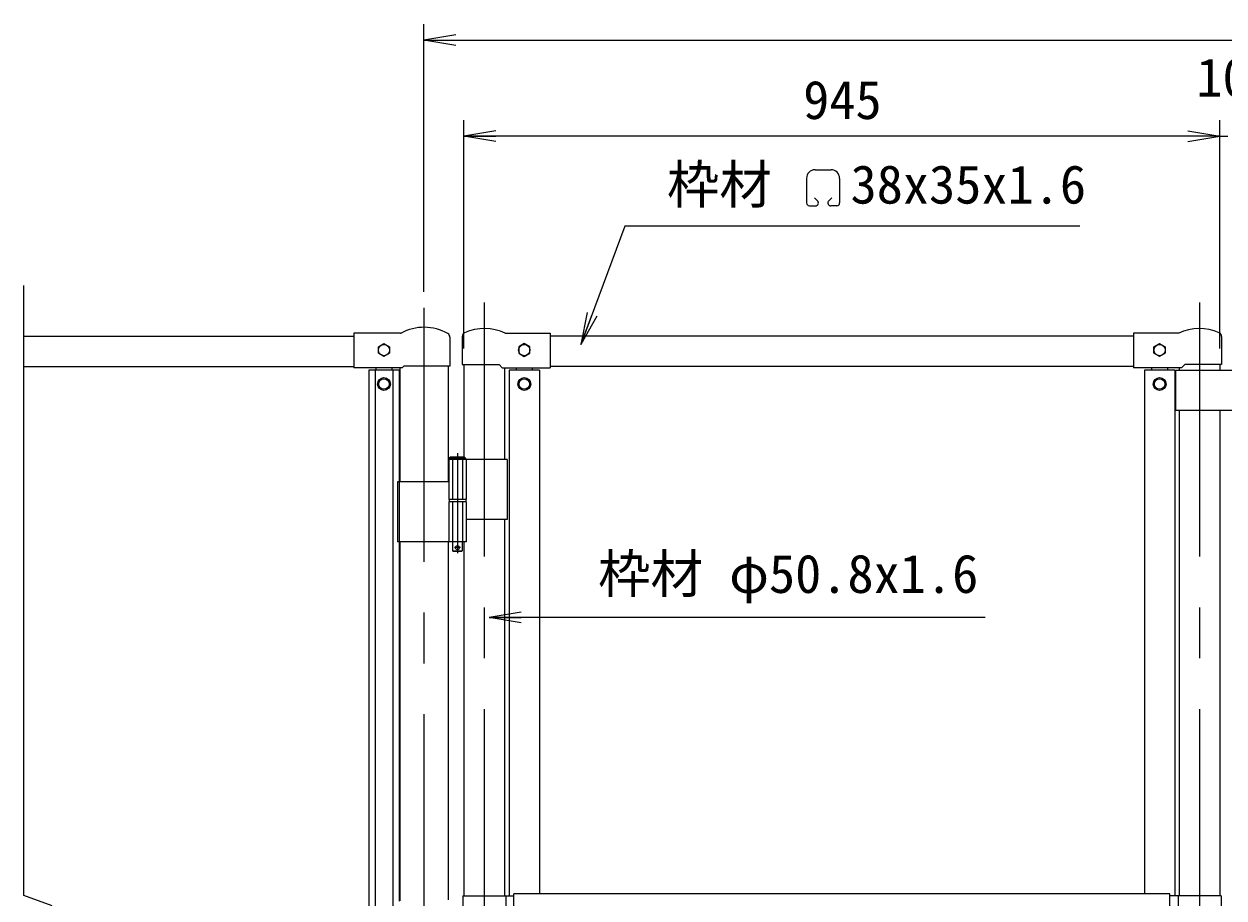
# Model space of a CAD drawing. Units: millimetres at full size. Extents: x -4200 to 4200, y -2970 to 2970.
# Drawn here: x -258 to 1242, y 259 to 1351 of the extents above; entities that cross this region are included whole.
import ezdxf
from ezdxf.enums import TextEntityAlignment as Align

# ---------------------------------------------------------------- set-up
doc = ezdxf.new("R2010")
doc.units = ezdxf.units.MM
doc.header["$LTSCALE"] = 10
doc.linetypes.add('DASHED', pattern=[7.5, 6, -1.5])
doc.linetypes.add('USER1', pattern=[50.8, 31.75, -6.35, 6.35, -6.35])
for name, color, linetype, lineweight in [('0-1_D-STR-TXT', 7, 'Continuous', 13), ('0-2_D-STR1', 1, 'Continuous', 18), ('0-3_D-BMK', 2, 'USER1', 13), ('0-4_D-STR3', 3, 'Continuous', 13), ('0-8_D-STR-DIM', 7, 'Continuous', 13), ('0-9_0', 7, 'Continuous', 18)]:
    doc.layers.add(name, color=color, linetype=linetype, lineweight=lineweight)
doc.styles.add('ＭＳ ゴシック', font='')
doc.styles.get('ＭＳ ゴシック').set_extended_font_data('MS Gothic')

# ---------------------------------------------------------------- blocks, each defined once
blk = doc.blocks.new('_Open')
at = {"layer": '0-9_0'}
blk.add_line((-10, 1.667), (0, 0), dxfattribs=at)
blk.add_lwpolyline([(-10, -1.667), (0, 0), (-10, 0)], dxfattribs=at)

msp = doc.modelspace()

# ---------------------------------------------------------------- linework, layer by layer
at = {"layer": '0-1_D-STR-TXT'}
for p, q in [((720.19, 1158.45), (720.19, 1127.77)), ((730.85, 1169.1), (750.98, 1169.1)), ((761.63, 1158.45), (761.63, 1127.77)), ((730.12, 1134.17), (733.91, 1130.37)), ((751.71, 1134.17), (747.91, 1130.37)), ((723.86, 1124.1), (731.32, 1124.1)), ((757.96, 1124.1), (750.5, 1124.1))]:
    msp.add_line(p, q, dxfattribs=at)
for points in [[(1061.97, 1098.46), (493.28, 1098.46), (438.72, 952.8)], [(943.38, 609.61), (522.55, 609.61), (325.4, 609.61)]]:
    msp.add_lwpolyline(points, dxfattribs=at)
for centre, radius, start, end in [((730.85, 1158.45), 10.66, 90, 180), ((750.98, 1158.45), 10.66, 0, 90), ((723.86, 1127.77), 3.67, 180, 270), ((731.32, 1127.77), 3.67, 270, 45), ((750.5, 1127.77), 3.67, 135, 270), ((757.96, 1127.77), 3.67, 270, 0)]:
    msp.add_arc(centre, radius, start, end, dxfattribs=at)
at = {"layer": '0-2_D-STR1'}
for p, q in [((-258.01, 961.37), (154.49, 961.37)), ((1129.09, 961.37), (399.89, 961.37)), ((-258.01, 923.37), (154.49, 923.37)), ((211.74, 921.77), (211.74, 778.87)), ((272.24, 923.77), (272.24, 778.87)), ((291.99, 925.77), (291.99, 809.87)), ((342.79, 921.77), (342.79, 806.87)), ((1129.09, 923.37), (399.89, 923.37)), ((1186.19, 921.77), (1186.19, 918.32)), ((1236.99, 925.77), (1236.99, 918.32)), ((1186.19, 868.32), (1186.19, 261.37)), ((1236.99, 868.32), (1236.99, 261.37)), ((342.79, 731.87), (342.79, 261.37)), ((211.74, 703.87), (211.74, 255.46)), ((272.24, 703.87), (272.24, 256.37)), ((291.99, 703.87), (291.99, 261.37))]:
    msp.add_line(p, q, dxfattribs=at)
at = {"layer": '0-3_D-BMK'}
for p, q in [((241.99, 996.61), (241.99, -799.21)), ((317.39, 1003.1), (317.39, -535.29)), ((1211.59, 1003.1), (1211.59, -535.29)), ((283.83, 814.79), (283.83, 689.9)), ((287.46, 696.87), (280.21, 696.87))]:
    msp.add_line(p, q, dxfattribs=at)
at = {"layer": '0-4_D-STR3'}
for p, q in [((154.49, 964.77), (154.49, 921.77)), ((212.53, 964.77), (154.49, 964.77)), ((289.89, 960.95), (289.89, 925.77)), ((343.54, 964.77), (399.89, 964.77)), ((399.89, 964.77), (399.89, 921.77)), ((1129.09, 964.77), (1129.09, 921.77)), ((1185.44, 964.77), (1129.09, 964.77)), ((1239.09, 960.95), (1239.09, 925.77)), ((274.34, 959.99), (274.34, 923.77)), ((214.84, 921.77), (154.49, 921.77)), ((210.99, 918.87), (172.99, 918.87)), ((172.99, 918.87), (172.99, -446.13)), ((180.99, 918.87), (180.99, 246.37)), ((181.99, 921.77), (181.99, 918.87)), ((201.99, 921.77), (201.99, 918.87)), ((202.99, 918.87), (202.99, 246.99)), ((210.99, 918.87), (210.99, 254.71)), ((216.84, 923.77), (214.84, 921.77)), ((274.34, 923.77), (216.84, 923.77)), ((289.89, 925.77), (335.89, 925.77)), ((335.89, 925.77), (339.89, 921.77)), ((339.89, 921.77), (399.89, 921.77)), ((386.39, 918.87), (348.39, 918.87)), ((348.39, 918.87), (348.39, 261.37)), ((357.39, 921.77), (357.39, 918.87)), ((377.39, 921.77), (377.39, 918.87)), ((386.39, 918.87), (386.39, 263.87)), ((1189.09, 921.77), (1129.09, 921.77)), ((1180.59, 918.87), (1142.59, 918.87)), ((1142.59, 918.87), (1142.59, 263.87)), ((1151.59, 921.77), (1151.59, 918.87)), ((1171.59, 921.77), (1171.59, 918.87)), ((1180.59, 918.87), (1180.59, 261.37)), ((1301.39, 918.32), (1181.39, 918.32)), ((1181.39, 918.32), (1181.39, 868.32)), ((1193.09, 925.77), (1189.09, 921.77)), ((1239.09, 925.77), (1193.09, 925.77)), ((1301.39, 868.32), (1181.39, 868.32)), ((273.03, 806.87), (273.03, 756.87)), ((345.94, 806.87), (273.03, 806.87)), ((273.83, 808.87), (274.83, 809.87)), ((273.83, 808.87), (273.83, 806.87)), ((273.83, 808.87), (293.83, 808.87)), ((292.83, 809.87), (274.83, 809.87)), ((294.63, 806.87), (294.63, 756.87)), ((345.94, 806.87), (345.94, 731.87)), ((273.03, 778.87), (208.69, 778.87)), ((208.69, 778.87), (208.69, 703.87)), ((294.63, 756.87), (273.03, 756.87)), ((294.63, 753.87), (273.03, 753.87)), ((273.03, 753.87), (273.03, 703.87)), ((273.33, 756.87), (273.33, 753.87)), ((294.33, 753.87), (273.33, 753.87)), ((294.33, 756.87), (294.33, 753.87)), ((294.63, 753.87), (294.63, 703.87)), ((345.94, 731.87), (294.74, 731.87)), ((294.63, 703.87), (208.69, 703.87)), ((278.83, 691.87), (277.83, 692.87)), ((288.83, 691.87), (278.83, 691.87)), ((288.83, 691.87), (289.83, 692.87)), ((289.83, 703.87), (289.83, 692.87)), ((290.39, 261.37), (290.39, 211.37)), ((290.39, 261.37), (354.49, 261.37)), ((344.39, 261.37), (344.39, 211.37)), ((1174.49, 263.87), (354.49, 263.87)), ((354.49, 208.87), (354.49, 263.87)), ((1174.49, 242.87), (1174.49, 263.87)), ((1238.59, 261.37), (1174.49, 261.37)), ((1184.59, 261.37), (1184.59, 242.87)), ((1238.59, 261.37), (1238.59, 242.87))]:
    msp.add_line(p, q, dxfattribs=at)
at = {"layer": '0-4_D-STR3', "linetype": 'DASHED'}
for p, q in [((277.53, 806.87), (277.53, 756.87)), ((290.13, 806.87), (290.13, 756.87)), ((277.53, 753.87), (277.53, 703.87)), ((290.13, 753.87), (290.13, 703.87))]:
    msp.add_line(p, q, dxfattribs=at)
at = {"layer": '0-4_D-STR3'}
for points in [[(191.99, 951.87), (199.01, 947.82), (199.01, 939.72), (191.99, 935.67), (184.98, 939.72), (184.98, 947.82)], [(367.39, 951.87), (360.38, 947.82), (360.38, 939.72), (367.39, 935.67), (374.41, 939.72), (374.41, 947.82)], [(1161.59, 951.87), (1168.61, 947.82), (1168.61, 939.72), (1161.59, 935.67), (1154.58, 939.72), (1154.58, 947.82)]]:
    msp.add_lwpolyline(points, close=True, dxfattribs=at)
for points in [[(292.83, 809.87), (293.83, 808.87), (293.83, 806.87)], [(277.83, 703.87), (277.83, 692.87), (289.83, 692.87)]]:
    msp.add_lwpolyline(points, dxfattribs=at)
for centre, radius in [((191.99, 943.77), 7.03), ((367.39, 943.77), 7.03), ((1161.59, 943.77), 7.03), ((191.99, 901.37), 8), ((191.99, 901.37), 6.5), ((367.39, 901.37), 8), ((367.39, 901.37), 6.5), ((1161.59, 901.37), 8), ((1161.59, 901.37), 6.5), ((283.83, 696.87), 2.5)]:
    msp.add_circle(centre, radius, dxfattribs=at)
for centre, radius, start, end in [((212.53, 966.37), 1.6, 270, 298.56841), ((241.99, 912.27), 60, 60.18027, 118.56841), ((269.34, 959.99), 5, 0, 60.18027), ((294.89, 960.95), 5, 114.14774, 180), ((317.39, 910.77), 60, 64.15807, 114.14774), ((1211.59, 910.77), 60, 65.85226, 115.84193), ((1234.09, 960.95), 5, 0, 65.85226)]:
    msp.add_arc(centre, radius, start, end, dxfattribs=at)
at = {"layer": '0-8_D-STR-DIM'}
for p, q in [((241.99, 1016.61), (241.99, 1351.37)), ((241.99, 1331.37), (2241.99, 1331.37)), ((291.99, 945.77), (291.99, 1231.37)), ((1236.99, 945.77), (1236.99, 1231.37)), ((1236.99, 945.77), (1236.99, 1231.37)), ((1236.99, 1211.37), (291.99, 1211.37)), ((1196.99, 1211.37), (1156.99, 1211.37)), ((1236.99, 1211.37), (1246.99, 1211.37)), ((-258.01, 262.02), (-258.01, 1024.37)), ((-222.77, 249.19), (-258.01, 262.02))]:
    msp.add_line(p, q, dxfattribs=at)

# ---------------------------------------------------------------- block references
at = {"layer": '0-1_D-STR-TXT', "xscale": 4, "yscale": 4}
for p, rotation in [((438.01, 950.93), 249.46512), ((323.4, 609.61), 180)]:
    msp.add_blockref('_Open', p, dxfattribs=dict(at, rotation=rotation))
at = {"layer": '0-8_D-STR-DIM', "xscale": 4, "yscale": 4, "rotation": 180}
for p in [(241.99, 1331.37), (291.99, 1211.37)]:
    msp.add_blockref('_Open', p, dxfattribs=at)
at = {"layer": '0-8_D-STR-DIM', "xscale": 4, "yscale": 4}
msp.add_blockref('_Open', (1236.99, 1211.37), dxfattribs=at)
msp.add_blockref('_Open', (1236.99, 1211.37), dxfattribs=at)

# ---------------------------------------------------------------- texts
at = {"layer": '0-1_D-STR-TXT', "style": 'ＭＳ ゴシック'}
for s, p in [('枠材 \u300038x35x1.6', (545.72, 1112.44)), ('枠材 φ50.8x1.6', (459.62, 625.75))]:
    msp.add_text(s, height=48.09, dxfattribs=at).set_placement(p, align=Align.BOTTOM_LEFT)
at = {"layer": '0-8_D-STR-DIM', "style": 'ＭＳ ゴシック'}
for s, p in [('10', (1207.58, 1246.12)), ('945', (716, 1218.12))]:
    msp.add_text(s, height=48.09, dxfattribs=at).set_placement(p, align=Align.BOTTOM_LEFT)

doc.saveas('drawing.dxf')
